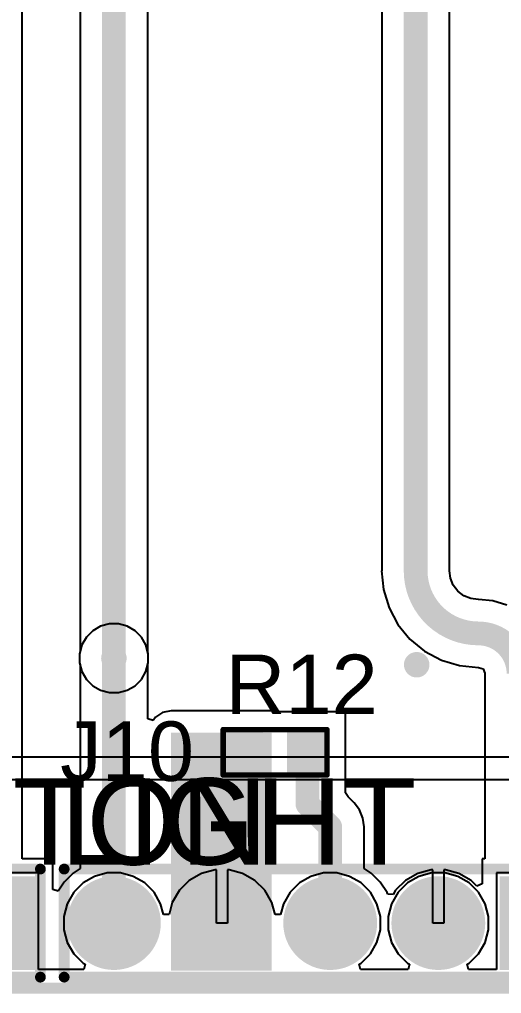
# Model space of a CAD drawing. Header units: millimetres. Extents: x -14 to 145, y 0 to 69.
# Drawn here: x 49.88 to 61.21, y -0.13 to 22.76 of the extents above; entities that cross this region are included whole.
import ezdxf

# ---------------------------------------------------------------- set-up
doc = ezdxf.new("R2010")
doc.units = ezdxf.units.MM
for name, color, linetype in [('BottomLayer', 5, 'Continuous'), ('BottomSolder', 6, 'Continuous'), ('Mechanical2', 216, 'Continuous'), ('MultiLayer', 9, 'Continuous'), ('PadHoleLayer', 156, 'Continuous'), ('TopLayer', 1, 'Continuous'), ('TopOverlay', 2, 'Continuous'), ('TopPaste', 8, 'Continuous'), ('TopSolder', 216, 'Continuous'), ('ViaHoleLayer', 16, 'Continuous')]:
    doc.layers.add(name, color=color, linetype=linetype)
doc.styles.add('Arial', font='', dxfattribs={"height": 0.2})
doc.styles.get('Arial').set_extended_font_data('Arial')

# ---------------------------------------------------------------- blocks, each defined once
blk = doc.blocks.new('R___0603_5')
at = {"layer": 'TopLayer'}
for points in [[(-0.381, 0.4445), (-0.381, -0.4445), (-1.143, -0.4445), (-1.143, 0.4445)], [(1.143, 0.4445), (1.143, -0.4445), (0.381, -0.4445), (0.381, 0.4445)]]:
    blk.add_hatch(color=1, dxfattribs=at).paths.add_polyline_path(points)
at = {"layer": 'TopPaste'}
for points in [[(-0.381, 0.4445), (-0.381, -0.4445), (-1.143, -0.4445), (-1.143, 0.4445)], [(1.143, 0.4445), (1.143, -0.4445), (0.381, -0.4445), (0.381, 0.4445)]]:
    blk.add_hatch(color=8, dxfattribs=at).paths.add_polyline_path(points)
at = {"layer": 'TopSolder'}
for points in [[(-0.2794, 0.5461), (-0.2794, -0.5461), (-1.2446, -0.5461), (-1.2446, 0.5461)], [(1.2446, 0.5461), (1.2446, -0.5461), (0.2794, -0.5461), (0.2794, 0.5461)]]:
    blk.add_hatch(color=216, dxfattribs=at).paths.add_polyline_path(points)
at = {"layer": 'TopOverlay', "const_width": 0.127}
for points in [[(1.2192, 0.5334), (-1.2192, 0.5334)], [(-1.2192, 0.5334), (-1.2192, -0.5334)], [(1.2192, 0.5334), (1.2192, -0.5334)], [(1.2192, -0.5334), (-1.2192, -0.5334)]]:
    blk.add_lwpolyline(points, dxfattribs=at)
at = {"layer": 'TopOverlay', "const_width": 0.0635}
for points in [[(-1.25095, 0.5334, 1), (-1.18745, 0.5334, 1)], [(-1.25095, 0.5334, 1), (-1.18745, 0.5334, 1)], [(1.18745, 0.5334, 1), (1.25095, 0.5334, 1)], [(1.18745, 0.5334, 1), (1.25095, 0.5334, 1)], [(-1.25095, -0.5334, 1), (-1.18745, -0.5334, 1)], [(-1.25095, -0.5334, 1), (-1.18745, -0.5334, 1)], [(1.18745, -0.5334, 1), (1.25095, -0.5334, 1)], [(1.18745, -0.5334, 1), (1.25095, -0.5334, 1)]]:
    blk.add_lwpolyline(points, format="xyb", close=True, dxfattribs=at)
blk = doc.blocks.new('5P_T_______H____P____39')
at = {"layer": 'BottomLayer'}
blk.add_hatch(color=5, dxfattribs=at).paths.add_polyline_path([(-6.08, 1), (-4.08, 1), (-4.08, -1), (-6.08, -1)])
h = blk.add_hatch(color=5, dxfattribs=at)
edge = h.paths.add_edge_path()
edge.add_arc((-2.54, 0), 1, 0, 360)
h = blk.add_hatch(color=5, dxfattribs=at)
edge = h.paths.add_edge_path()
edge.add_arc((0, 0), 1, 0, 360)
h = blk.add_hatch(color=5, dxfattribs=at)
edge = h.paths.add_edge_path()
edge.add_arc((2.54, 0), 1, 0, 360)
h = blk.add_hatch(color=5, dxfattribs=at)
edge = h.paths.add_edge_path()
edge.add_arc((5.08, 0), 1, 0, 360)
at = {"layer": 'BottomSolder'}
blk.add_hatch(color=6, dxfattribs=at).paths.add_polyline_path([(-6.182, 1.102), (-3.978, 1.102), (-3.978, -1.102), (-6.182, -1.102)])
h = blk.add_hatch(color=6, dxfattribs=at)
edge = h.paths.add_edge_path()
edge.add_arc((-2.54, 0), 1.102, 0, 360)
h = blk.add_hatch(color=6, dxfattribs=at)
edge = h.paths.add_edge_path()
edge.add_arc((0, 0), 1.102, 0, 360)
h = blk.add_hatch(color=6, dxfattribs=at)
edge = h.paths.add_edge_path()
edge.add_arc((2.54, 0), 1.102, 0, 360)
h = blk.add_hatch(color=6, dxfattribs=at)
edge = h.paths.add_edge_path()
edge.add_arc((5.08, 0), 1.102, 0, 360)
at = {"layer": 'MultiLayer'}
blk.add_hatch(color=9, dxfattribs=at).paths.add_polyline_path([(-6.08, 1), (-4.08, 1), (-4.08, -1), (-6.08, -1)])
h = blk.add_hatch(color=9, dxfattribs=at)
edge = h.paths.add_edge_path()
edge.add_arc((-2.54, 0), 1, 0, 360)
h = blk.add_hatch(color=9, dxfattribs=at)
edge = h.paths.add_edge_path()
edge.add_arc((0, 0), 1, 0, 360)
h = blk.add_hatch(color=9, dxfattribs=at)
edge = h.paths.add_edge_path()
edge.add_arc((2.54, 0), 1, 0, 360)
h = blk.add_hatch(color=9, dxfattribs=at)
edge = h.paths.add_edge_path()
edge.add_arc((5.08, 0), 1, 0, 360)
at = {"layer": 'PadHoleLayer'}
h = blk.add_hatch(color=156, dxfattribs=at)
edge = h.paths.add_edge_path()
edge.add_arc((-5.08, 0), 0.5, 0, 360)
h = blk.add_hatch(color=156, dxfattribs=at)
edge = h.paths.add_edge_path()
edge.add_arc((-2.54, 0), 0.5, 0, 360)
h = blk.add_hatch(color=156, dxfattribs=at)
edge = h.paths.add_edge_path()
edge.add_arc((0, 0), 0.5, 0, 360)
h = blk.add_hatch(color=156, dxfattribs=at)
edge = h.paths.add_edge_path()
edge.add_arc((2.54, 0), 0.5, 0, 360)
h = blk.add_hatch(color=156, dxfattribs=at)
edge = h.paths.add_edge_path()
edge.add_arc((5.08, 0), 0.5, 0, 360)
at = {"layer": 'TopLayer'}
blk.add_hatch(color=1, dxfattribs=at).paths.add_polyline_path([(-6.08, 1), (-4.08, 1), (-4.08, -1), (-6.08, -1)])
h = blk.add_hatch(color=1, dxfattribs=at)
edge = h.paths.add_edge_path()
edge.add_arc((-2.54, 0), 1, 0, 360)
h = blk.add_hatch(color=1, dxfattribs=at)
edge = h.paths.add_edge_path()
edge.add_arc((0, 0), 1, 0, 360)
h = blk.add_hatch(color=1, dxfattribs=at)
edge = h.paths.add_edge_path()
edge.add_arc((2.54, 0), 1, 0, 360)
h = blk.add_hatch(color=1, dxfattribs=at)
edge = h.paths.add_edge_path()
edge.add_arc((5.08, 0), 1, 0, 360)
at = {"layer": 'TopSolder'}
blk.add_hatch(color=216, dxfattribs=at).paths.add_polyline_path([(-6.182, 1.102), (-3.978, 1.102), (-3.978, -1.102), (-6.182, -1.102)])
h = blk.add_hatch(color=216, dxfattribs=at)
edge = h.paths.add_edge_path()
edge.add_arc((-2.54, 0), 1.102, 0, 360)
h = blk.add_hatch(color=216, dxfattribs=at)
edge = h.paths.add_edge_path()
edge.add_arc((0, 0), 1.102, 0, 360)
h = blk.add_hatch(color=216, dxfattribs=at)
edge = h.paths.add_edge_path()
edge.add_arc((2.54, 0), 1.102, 0, 360)
h = blk.add_hatch(color=216, dxfattribs=at)
edge = h.paths.add_edge_path()
edge.add_arc((5.08, 0), 1.102, 0, 360)
at = {"layer": 'TopOverlay', "const_width": 0.254}
for points in [[(-6.299, 1.27), (-6.299, -1.27)], [(6.248, 1.27), (-6.299, 1.27)], [(6.248, 1.27), (6.248, -1.27)], [(6.248, -1.27), (-6.299, -1.27)]]:
    blk.add_lwpolyline(points, dxfattribs=at)
at = {"layer": 'TopOverlay', "const_width": 0.127}
for points in [[(-6.363, 1.27, 1), (-6.236, 1.27, 1)], [(-6.363, 1.27, 1), (-6.236, 1.27, 1)], [(6.185, 1.27, 1), (6.312, 1.27, 1)], [(6.185, 1.27, 1), (6.312, 1.27, 1)], [(-6.363, -1.27, 1), (-6.236, -1.27, 1)], [(-6.363, -1.27, 1), (-6.236, -1.27, 1)], [(6.185, -1.27, 1), (6.312, -1.27, 1)], [(6.185, -1.27, 1), (6.312, -1.27, 1)]]:
    blk.add_lwpolyline(points, format="xyb", close=True, dxfattribs=at)
blk = doc.blocks.new('5P_T_______H____P____40')
at = {"layer": 'BottomLayer'}
blk.add_hatch(color=5, dxfattribs=at).paths.add_polyline_path([(-6.08, 1), (-4.08, 1), (-4.08, -1), (-6.08, -1)])
h = blk.add_hatch(color=5, dxfattribs=at)
edge = h.paths.add_edge_path()
edge.add_arc((-2.54, 0), 1, 0, 360)
h = blk.add_hatch(color=5, dxfattribs=at)
edge = h.paths.add_edge_path()
edge.add_arc((0, 0), 1, 0, 360)
h = blk.add_hatch(color=5, dxfattribs=at)
edge = h.paths.add_edge_path()
edge.add_arc((2.54, 0), 1, 0, 360)
h = blk.add_hatch(color=5, dxfattribs=at)
edge = h.paths.add_edge_path()
edge.add_arc((5.08, 0), 1, 0, 360)
at = {"layer": 'BottomSolder'}
blk.add_hatch(color=6, dxfattribs=at).paths.add_polyline_path([(-6.182, 1.102), (-3.978, 1.102), (-3.978, -1.102), (-6.182, -1.102)])
h = blk.add_hatch(color=6, dxfattribs=at)
edge = h.paths.add_edge_path()
edge.add_arc((-2.54, 0), 1.102, 0, 360)
h = blk.add_hatch(color=6, dxfattribs=at)
edge = h.paths.add_edge_path()
edge.add_arc((0, 0), 1.102, 0, 360)
h = blk.add_hatch(color=6, dxfattribs=at)
edge = h.paths.add_edge_path()
edge.add_arc((2.54, 0), 1.102, 0, 360)
h = blk.add_hatch(color=6, dxfattribs=at)
edge = h.paths.add_edge_path()
edge.add_arc((5.08, 0), 1.102, 0, 360)
at = {"layer": 'MultiLayer'}
blk.add_hatch(color=9, dxfattribs=at).paths.add_polyline_path([(-6.08, 1), (-4.08, 1), (-4.08, -1), (-6.08, -1)])
h = blk.add_hatch(color=9, dxfattribs=at)
edge = h.paths.add_edge_path()
edge.add_arc((-2.54, 0), 1, 0, 360)
h = blk.add_hatch(color=9, dxfattribs=at)
edge = h.paths.add_edge_path()
edge.add_arc((0, 0), 1, 0, 360)
h = blk.add_hatch(color=9, dxfattribs=at)
edge = h.paths.add_edge_path()
edge.add_arc((2.54, 0), 1, 0, 360)
h = blk.add_hatch(color=9, dxfattribs=at)
edge = h.paths.add_edge_path()
edge.add_arc((5.08, 0), 1, 0, 360)
at = {"layer": 'PadHoleLayer'}
h = blk.add_hatch(color=156, dxfattribs=at)
edge = h.paths.add_edge_path()
edge.add_arc((-5.08, 0), 0.5, 0, 360)
h = blk.add_hatch(color=156, dxfattribs=at)
edge = h.paths.add_edge_path()
edge.add_arc((-2.54, 0), 0.5, 0, 360)
h = blk.add_hatch(color=156, dxfattribs=at)
edge = h.paths.add_edge_path()
edge.add_arc((0, 0), 0.5, 0, 360)
h = blk.add_hatch(color=156, dxfattribs=at)
edge = h.paths.add_edge_path()
edge.add_arc((2.54, 0), 0.5, 0, 360)
h = blk.add_hatch(color=156, dxfattribs=at)
edge = h.paths.add_edge_path()
edge.add_arc((5.08, 0), 0.5, 0, 360)
at = {"layer": 'TopLayer'}
blk.add_hatch(color=1, dxfattribs=at).paths.add_polyline_path([(-6.08, 1), (-4.08, 1), (-4.08, -1), (-6.08, -1)])
h = blk.add_hatch(color=1, dxfattribs=at)
edge = h.paths.add_edge_path()
edge.add_arc((-2.54, 0), 1, 0, 360)
h = blk.add_hatch(color=1, dxfattribs=at)
edge = h.paths.add_edge_path()
edge.add_arc((0, 0), 1, 0, 360)
h = blk.add_hatch(color=1, dxfattribs=at)
edge = h.paths.add_edge_path()
edge.add_arc((2.54, 0), 1, 0, 360)
h = blk.add_hatch(color=1, dxfattribs=at)
edge = h.paths.add_edge_path()
edge.add_arc((5.08, 0), 1, 0, 360)
at = {"layer": 'TopSolder'}
blk.add_hatch(color=216, dxfattribs=at).paths.add_polyline_path([(-6.182, 1.102), (-3.978, 1.102), (-3.978, -1.102), (-6.182, -1.102)])
h = blk.add_hatch(color=216, dxfattribs=at)
edge = h.paths.add_edge_path()
edge.add_arc((-2.54, 0), 1.102, 0, 360)
h = blk.add_hatch(color=216, dxfattribs=at)
edge = h.paths.add_edge_path()
edge.add_arc((0, 0), 1.102, 0, 360)
h = blk.add_hatch(color=216, dxfattribs=at)
edge = h.paths.add_edge_path()
edge.add_arc((2.54, 0), 1.102, 0, 360)
h = blk.add_hatch(color=216, dxfattribs=at)
edge = h.paths.add_edge_path()
edge.add_arc((5.08, 0), 1.102, 0, 360)
at = {"layer": 'TopOverlay', "const_width": 0.254}
for points in [[(-6.299, 1.27), (-6.299, -1.27)], [(6.248, 1.27), (-6.299, 1.27)], [(6.248, 1.27), (6.248, -1.27)], [(6.248, -1.27), (-6.299, -1.27)]]:
    blk.add_lwpolyline(points, dxfattribs=at)
at = {"layer": 'TopOverlay', "const_width": 0.127}
for points in [[(-6.363, 1.27, 1), (-6.236, 1.27, 1)], [(-6.363, 1.27, 1), (-6.236, 1.27, 1)], [(6.185, 1.27, 1), (6.312, 1.27, 1)], [(6.185, 1.27, 1), (6.312, 1.27, 1)], [(-6.363, -1.27, 1), (-6.236, -1.27, 1)], [(-6.363, -1.27, 1), (-6.236, -1.27, 1)], [(6.185, -1.27, 1), (6.312, -1.27, 1)], [(6.185, -1.27, 1), (6.312, -1.27, 1)]]:
    blk.add_lwpolyline(points, format="xyb", close=True, dxfattribs=at)

msp = doc.modelspace()

# ---------------------------------------------------------------- hatches: boundary and pattern name
at = {"layer": 'BottomLayer'}
h = msp.add_hatch(color=5, dxfattribs=at)
edge = h.paths.add_edge_path()
edge.add_arc((52.101, 7.751), 0.3, 0, 360)
h = msp.add_hatch(color=5, dxfattribs=at)
edge = h.paths.add_edge_path()
edge.add_arc((59.213, 7.599), 0.3, 0, 360)
at = {"layer": 'TopLayer'}
h = msp.add_hatch(color=1, dxfattribs=at)
edge = h.paths.add_edge_path()
edge.add_arc((52.101, 7.751), 0.3, 0, 360)
h = msp.add_hatch(color=1, dxfattribs=at)
edge = h.paths.add_edge_path()
edge.add_arc((59.213, 7.599), 0.3, 0, 360)
msp.add_hatch(color=1, dxfattribs=at).paths.add_polyline_path([(53.442, 0.411), (55.804, 0.411), (55.804, 5.999), (53.442, 5.999)])
at = {"layer": 'ViaHoleLayer'}
h = msp.add_hatch(color=16, dxfattribs=at)
edge = h.paths.add_edge_path()
edge.add_arc((52.101, 7.751), 0.15, 0, 360)
h = msp.add_hatch(color=16, dxfattribs=at)
edge = h.paths.add_edge_path()
edge.add_arc((59.213, 7.599), 0.15, 0, 360)

# ---------------------------------------------------------------- linework, layer by layer
at = {"layer": 'BottomLayer'}
for p, q in [((51.307, 27.589), (51.307, 7.909)), ((52.896, 7.909), (52.896, 27.589)), ((51.307, 7.909), (51.293, 7.858)), ((51.293, 7.858), (51.293, 7.645)), ((52.909, 7.858), (52.896, 7.909)), ((52.909, 7.645), (52.909, 7.858)), ((51.293, 7.645), (51.348, 7.439)), ((52.854, 7.439), (52.909, 7.645)), ((51.348, 7.439), (51.455, 7.255)), ((52.748, 7.255), (52.854, 7.439)), ((51.455, 7.255), (51.605, 7.105)), ((51.605, 7.105), (51.789, 6.998)), ((52.413, 6.998), (52.597, 7.105)), ((52.597, 7.105), (52.748, 7.255)), ((51.789, 6.998), (51.995, 6.943)), ((51.995, 6.943), (52.208, 6.943)), ((52.208, 6.943), (52.413, 6.998)), ((63.516, 5.424), (37.751, 5.424)), ((37.444, 4.906), (63.823, 4.906)), ((54.476, 2.782), (54.157, 2.697)), ((54.514, 2.782), (54.476, 2.782)), ((54.514, 1.528), (54.514, 2.782)), ((54.806, 2.782), (54.768, 2.782)), ((54.768, 2.782), (54.768, 1.528)), ((55.125, 2.697), (54.806, 2.782)), ((50.333, 2.706), (47.977, 2.706)), ((50.333, 0.436), (50.333, 2.706)), ((51.647, 2.626), (51.378, 2.471)), ((51.946, 2.706), (51.647, 2.626)), ((52.256, 2.706), (51.946, 2.706)), ((52.556, 2.626), (52.256, 2.706)), ((52.825, 2.471), (52.556, 2.626)), ((53.871, 2.532), (53.638, 2.298)), ((54.157, 2.697), (53.871, 2.532)), ((55.411, 2.532), (55.125, 2.697)), ((55.645, 2.298), (55.411, 2.532)), ((56.727, 2.626), (56.458, 2.471)), ((57.026, 2.706), (56.727, 2.626)), ((57.336, 2.706), (57.026, 2.706)), ((57.636, 2.626), (57.336, 2.706)), ((57.905, 2.471), (57.636, 2.626)), ((59.267, 2.626), (58.998, 2.471)), ((59.566, 2.706), (59.267, 2.626)), ((59.876, 2.706), (59.566, 2.706)), ((60.176, 2.626), (59.876, 2.706)), ((60.445, 2.471), (60.176, 2.626)), ((63.439, 2.706), (61.084, 2.706)), ((61.084, 2.706), (61.084, 0.436)), ((51.378, 2.471), (51.159, 2.251)), ((53.044, 2.251), (52.825, 2.471)), ((53.638, 2.298), (53.473, 2.012)), ((55.81, 2.012), (55.645, 2.298)), ((56.458, 2.471), (56.239, 2.251)), ((58.124, 2.251), (57.905, 2.471)), ((58.998, 2.471), (58.779, 2.251)), ((60.664, 2.251), (60.445, 2.471)), ((51.159, 2.251), (51.004, 1.983)), ((53.199, 1.983), (53.044, 2.251)), ((56.239, 2.251), (56.084, 1.983)), ((58.279, 1.983), (58.124, 2.251)), ((58.779, 2.251), (58.624, 1.983)), ((60.819, 1.983), (60.664, 2.251)), ((51.004, 1.983), (50.924, 1.683)), ((53.266, 1.732), (53.199, 1.983)), ((53.473, 2.012), (53.398, 1.732)), ((55.885, 1.732), (55.81, 2.012)), ((56.084, 1.983), (56.017, 1.732)), ((58.359, 1.683), (58.279, 1.983)), ((58.624, 1.983), (58.544, 1.683)), ((60.899, 1.683), (60.819, 1.983)), ((50.924, 1.683), (50.924, 1.373)), ((53.398, 1.732), (53.266, 1.732)), ((56.017, 1.732), (55.885, 1.732)), ((58.359, 1.373), (58.359, 1.683)), ((58.544, 1.683), (58.544, 1.373)), ((60.899, 1.373), (60.899, 1.683)), ((54.768, 1.528), (54.514, 1.528)), ((50.924, 1.373), (51.004, 1.074)), ((58.279, 1.074), (58.359, 1.373)), ((58.544, 1.373), (58.624, 1.074)), ((60.819, 1.074), (60.899, 1.373)), ((51.004, 1.074), (51.159, 0.805)), ((58.124, 0.805), (58.279, 1.074)), ((58.624, 1.074), (58.779, 0.805)), ((60.664, 0.805), (60.819, 1.074)), ((51.159, 0.805), (51.378, 0.586)), ((57.905, 0.586), (58.124, 0.805)), ((58.779, 0.805), (58.998, 0.586)), ((60.445, 0.586), (60.664, 0.805)), ((51.378, 0.586), (51.425, 0.559)), ((51.425, 0.559), (51.392, 0.436)), ((57.858, 0.559), (57.905, 0.586)), ((57.891, 0.436), (57.858, 0.559)), ((58.998, 0.586), (59.045, 0.559)), ((59.045, 0.559), (59.012, 0.436)), ((60.398, 0.559), (60.445, 0.586)), ((60.431, 0.436), (60.398, 0.559)), ((51.392, 0.436), (50.333, 0.436)), ((59.012, 0.436), (57.891, 0.436)), ((61.084, 0.436), (60.431, 0.436))]:
    msp.add_line(p, q, dxfattribs=at)
at = {"layer": 'BottomLayer', "const_width": 0.559}
msp.add_lwpolyline([(52.101, 7.751), (52.101, 27.589)], dxfattribs=at)
at = {"layer": 'BottomLayer', "const_width": 0.279}
msp.add_lwpolyline([(51.962, 7.751, 1), (52.241, 7.751, 1)], format="xyb", close=True, dxfattribs=at)
at = {"layer": 'Mechanical2', "const_width": 0.254}
msp.add_lwpolyline([(0, 0), (131.267, 0)], dxfattribs=at)
at = {"layer": 'TopLayer'}
for p, q in [((58.394, 36.103), (58.394, 9.809)), ((59.982, 9.809), (59.982, 33.848)), ((49.949, 3.036), (49.949, 28.757)), ((58.394, 9.809), (58.39, 9.809)), ((58.39, 9.809), (58.433, 9.365)), ((60.005, 9.633), (59.982, 9.809)), ((59.982, 9.809), (59.982, 9.809)), ((60.073, 9.469), (60.005, 9.633)), ((60.181, 9.329), (60.073, 9.469)), ((58.433, 9.365), (58.563, 8.939)), ((60.322, 9.221), (60.181, 9.329)), ((60.485, 9.153), (60.322, 9.221)), ((58.563, 8.939), (58.772, 8.547)), ((60.66, 9.13), (60.485, 9.153)), ((60.661, 9.131), (60.66, 9.13)), ((61.001, 9.098), (60.661, 9.131)), ((60.661, 9.131), (60.661, 9.131)), ((61.327, 8.999), (61.001, 9.098)), ((51.789, 8.504), (51.605, 8.398)), ((51.995, 8.559), (51.789, 8.504)), ((52.208, 8.559), (51.995, 8.559)), ((52.413, 8.504), (52.208, 8.559)), ((52.597, 8.398), (52.413, 8.504)), ((58.772, 8.547), (59.055, 8.202)), ((51.455, 8.247), (51.348, 8.063)), ((51.605, 8.398), (51.455, 8.247)), ((52.748, 8.247), (52.597, 8.398)), ((52.854, 8.063), (52.748, 8.247)), ((51.348, 8.063), (51.293, 7.858)), ((52.909, 7.858), (52.854, 8.063)), ((59.055, 8.202), (59.399, 7.92)), ((51.293, 7.858), (51.293, 7.645)), ((52.909, 7.645), (52.909, 7.858)), ((59.399, 7.92), (59.792, 7.71)), ((51.293, 7.645), (51.307, 7.593)), ((51.307, 7.593), (51.307, 2.811)), ((52.896, 7.593), (52.909, 7.645)), ((52.896, 6.324), (52.896, 7.593)), ((59.792, 7.71), (60.218, 7.581)), ((60.218, 7.581), (60.661, 7.537)), ((60.661, 7.537), (60.661, 7.537)), ((60.661, 7.537), (60.773, 7.5)), ((60.773, 7.5), (60.813, 7.402)), ((60.813, 7.402), (60.812, 7.391)), ((60.812, 7.391), (60.812, 3.036)), ((53.243, 6.477), (53.075, 6.365)), ((53.442, 6.517), (53.243, 6.477)), ((55.804, 6.517), (53.442, 6.517)), ((55.918, 6.494), (55.804, 6.517)), ((57.537, 6.494), (55.918, 6.494)), ((57.537, 4.589), (57.537, 6.494)), ((53.023, 6.286), (52.896, 6.324)), ((53.075, 6.365), (53.023, 6.286)), ((57.602, 4.491), (57.537, 4.589)), ((57.537, 4.589), (57.537, 4.589)), ((57.537, 4.589), (57.537, 4.589)), ((57.743, 4.35), (57.602, 4.491)), ((57.869, 4.186), (57.743, 4.35)), ((57.948, 3.994), (57.869, 4.186)), ((57.962, 3.892), (57.948, 3.994)), ((57.976, 3.789), (57.962, 3.892)), ((57.976, 2.811), (57.976, 3.789)), ((57.976, 3.789), (57.976, 3.789)), ((50.663, 3.036), (49.949, 3.036)), ((50.663, 2.318), (50.663, 3.036)), ((60.812, 3.036), (60.753, 3.036)), ((60.753, 3.036), (60.753, 2.449)), ((51.307, 2.811), (51.14, 2.7)), ((58.143, 2.7), (57.976, 2.811)), ((59.556, 2.782), (59.237, 2.697)), ((59.594, 2.782), (59.556, 2.782)), ((59.594, 1.528), (59.594, 2.782)), ((59.886, 2.782), (59.848, 2.782)), ((59.848, 2.782), (59.848, 1.528)), ((60.205, 2.697), (59.886, 2.782)), ((51.14, 2.7), (50.93, 2.49)), ((58.353, 2.49), (58.143, 2.7)), ((58.951, 2.532), (58.718, 2.298)), ((59.237, 2.697), (58.951, 2.532)), ((60.491, 2.532), (60.205, 2.697)), ((60.626, 2.397), (60.491, 2.532)), ((50.79, 2.28), (50.663, 2.318)), ((50.93, 2.49), (50.79, 2.28)), ((58.518, 2.243), (58.353, 2.49)), ((58.718, 2.298), (58.66, 2.197)), ((60.753, 2.449), (60.626, 2.397)), ((58.533, 2.206), (58.518, 2.243)), ((58.66, 2.197), (58.533, 2.206)), ((59.848, 1.528), (59.594, 1.528))]:
    msp.add_line(p, q, dxfattribs=at)
at = {"layer": 'TopLayer', "const_width": 0.559}
for points in [[(59.188, 9.809), (59.188, 36.103)], [(52.101, 1.528), (52.101, 7.751)], [(56.648, 4.322), (56.648, 5.541)], [(56.648, 4.322), (57.181, 3.789)], [(57.181, 1.528), (57.181, 3.789)]]:
    msp.add_lwpolyline(points, dxfattribs=at)
at = {"layer": 'TopLayer', "const_width": 0.279}
for points in [[(59.048, 9.809, 1), (59.328, 9.809, 1)], [(59.048, 9.809, 1), (59.328, 9.809, 1)], [(60.521, 8.335, 1), (60.801, 8.335, 1)], [(60.521, 8.335, 1), (60.801, 8.335, 1)], [(51.962, 7.751, 1), (52.241, 7.751, 1)], [(56.508, 5.541, 1), (56.788, 5.541, 1)], [(56.508, 4.322, 1), (56.788, 4.322, 1)], [(56.508, 4.322, 1), (56.788, 4.322, 1)], [(57.042, 3.789, 1), (57.321, 3.789, 1)], [(57.042, 3.789, 1), (57.321, 3.789, 1)], [(51.962, 1.528, 1), (52.241, 1.528, 1)], [(57.042, 1.528, 1), (57.321, 1.528, 1)]]:
    msp.add_lwpolyline(points, format="xyb", close=True, dxfattribs=at)
at = {"layer": 'TopLayer', "const_width": 0.559}
for points in [[(60.661, 8.335, -0.414214), (59.188, 9.809)], [(60.661, 8.335, -0.414214), (61.606, 7.391)]]:
    msp.add_lwpolyline(points, format="xyb", dxfattribs=at)

# ---------------------------------------------------------------- block references
at = {"rotation": 180}
for name, p in [('R___0603_5', (55.886, 5.541)), ('5P_T_______H____P____40', (44.075, 1.528)), ('5P_T_______H____P____39', (57.181, 1.528))]:
    msp.add_blockref(name, p, dxfattribs=at)

# ---------------------------------------------------------------- texts
at = {"layer": 'TopOverlay', "style": 'Arial'}
for s, p in [('R12', (54.719, 6.439)), ('J10', (50.838, 4.869))]:
    msp.add_text(s, height=1.397, dxfattribs=at).set_placement(p)
for s, p in [('SET BUTTON', (37.739, 2.9)), ('LIGHT', (50.845, 2.9))]:
    msp.add_text(s, height=2.032, rotation=360, dxfattribs=at).set_placement(p)

doc.saveas('drawing.dxf')
